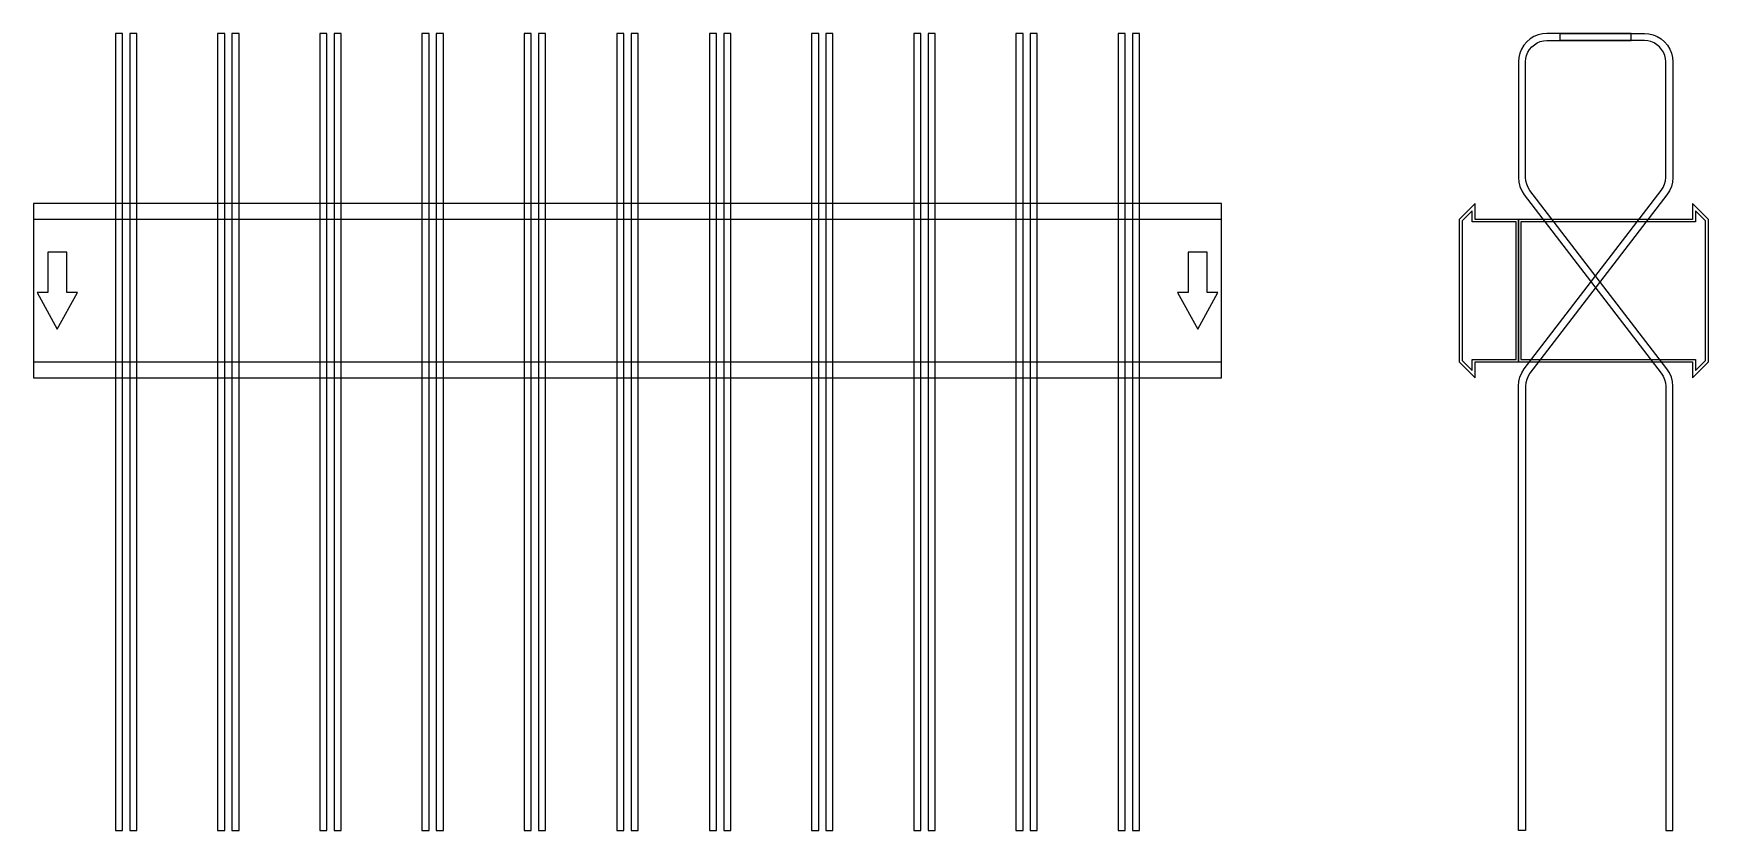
# Model space of a CAD drawing. Extents: x 0 to 1410, y -455 to 217.
import ezdxf

# ---------------------------------------------------------------- set-up
doc = ezdxf.new("R2010")
doc.units = 0
doc.layers.add('Halfen', color=7, linetype='CONTINUOUS')

msp = doc.modelspace()

# ---------------------------------------------------------------- linework, layer by layer
at = {"layer": 'Halfen', "color": 7}
for points in [[(75, -454.728), (75, 216.629), (69, 216.629), (69, -454.728)], [(87, -454.728), (87, 216.629), (81, 216.629), (81, -454.728)], [(161, -454.728), (161, 216.629), (155, 216.629), (155, -454.728)], [(173, -454.728), (173, 216.629), (167, 216.629), (167, -454.728)], [(247, -454.728), (247, 216.629), (241, 216.629), (241, -454.728)], [(259, -454.728), (259, 216.629), (253, 216.629), (253, -454.728)], [(333, -454.728), (333, 216.629), (327, 216.629), (327, -454.728)], [(345, -454.728), (345, 216.629), (339, 216.629), (339, -454.728)], [(419, -454.728), (419, 216.629), (413, 216.629), (413, -454.728)], [(431, -454.728), (431, 216.629), (425, 216.629), (425, -454.728)], [(497, -454.728), (497, 216.629), (491, 216.629), (491, -454.728)], [(509, -454.728), (509, 216.629), (503, 216.629), (503, -454.728)], [(575, -454.728), (575, 216.629), (569, 216.629), (569, -454.728)], [(587, -454.728), (587, 216.629), (581, 216.629), (581, -454.728)], [(661, -454.728), (661, 216.629), (655, 216.629), (655, -454.728)], [(673, -454.728), (673, 216.629), (667, 216.629), (667, -454.728)], [(747, -454.728), (747, 216.629), (741, 216.629), (741, -454.728)], [(759, -454.728), (759, 216.629), (753, 216.629), (753, -454.728)], [(833, -454.728), (833, 216.629), (827, 216.629), (827, -454.728)], [(845, -454.728), (845, 216.629), (839, 216.629), (839, -454.728)], [(919, -454.728), (919, 216.629), (913, 216.629), (913, -454.728)], [(931, -454.728), (931, 216.629), (925, 216.629), (925, -454.728)], [(1380, -454.728), (1380, -80.478), (1379.679, -76.568), (1378.726, -72.763), (1377.166, -69.164), (1375.04, -65.868), (1259.72, 84.421), (1258.125, 86.894), (1256.955, 89.593), (1256.24, 92.447), (1256, 95.379), (1256, 192.629), (1256.222, 195.445), (1256.881, 198.191), (1257.962, 200.801), (1259.438, 203.209), (1261.272, 205.357), (1263.42, 207.191), (1265.828, 208.667), (1268.438, 209.748), (1271.184, 210.407), (1274, 210.629), (1345, 210.629), (1345, 216.629), (1274, 216.629), (1270.246, 216.333), (1266.584, 215.454), (1263.104, 214.013), (1259.893, 212.045), (1257.029, 209.599), (1254.584, 206.736), (1252.616, 203.525), (1251.175, 200.045), (1250.295, 196.383), (1250, 192.629), (1250, 95.379), (1250.321, 91.47), (1251.274, 87.665), (1252.834, 84.066), (1254.96, 80.769), (1370.28, -69.52), (1371.875, -71.993), (1373.045, -74.692), (1373.76, -77.546), (1374, -80.478), (1374, -454.728)], [(1250, -454.728), (1250, -80.478), (1250.321, -76.568), (1251.274, -72.763), (1252.834, -69.164), (1254.96, -65.868), (1370.28, 84.421), (1371.875, 86.894), (1373.045, 89.593), (1373.76, 92.447), (1374, 95.379), (1374, 192.629), (1373.778, 195.445), (1373.119, 198.191), (1372.038, 200.801), (1370.562, 203.209), (1368.728, 205.357), (1366.58, 207.191), (1364.172, 208.667), (1361.562, 209.748), (1358.816, 210.407), (1356, 210.629), (1285, 210.629), (1285, 216.629), (1356, 216.629), (1359.754, 216.333), (1363.416, 215.454), (1366.896, 214.013), (1370.107, 212.045), (1372.971, 209.599), (1375.416, 206.736), (1377.384, 203.525), (1378.825, 200.045), (1379.705, 196.383), (1380, 192.629), (1380, 95.379), (1379.679, 91.47), (1378.726, 87.665), (1377.166, 84.066), (1375.04, 80.769), (1259.72, -69.52), (1258.125, -71.993), (1256.955, -74.692), (1256.24, -77.546), (1256, -80.478), (1256, -454.728)], [(0, -73.5), (1000, -73.5), (1000, 73.5), (0, 73.5)], [(1250, -60), (1250, 60), (1213.5, 60), (1213.5, 73.5), (1200, 60), (1200, -60), (1213.5, -73.5), (1213.5, -60)], [(1410, -60), (1410, 60), (1396.5, 73.5), (1396.5, 60), (1250, 60), (1250, -60), (1396.5, -60), (1396.5, -73.5)], [(0, -60), (1000, -60), (1000, 60), (0, 60)], [(1248, -58), (1248, 58), (1211, 58), (1211, 67.25), (1202.5, 58.75), (1202.5, -58.75), (1211, -67.25), (1211, -58)], [(1407.5, -58.75), (1407.5, 58.75), (1399, 67.25), (1399, 58), (1252, 58), (1252, -58), (1399, -58), (1399, -67.25)], [(20, -32.5), (37, -1.5), (28, -1.5), (28, 32.5), (12, 32.5), (12, -1.5), (3, -1.5)], [(980, -32.5), (997, -1.5), (988, -1.5), (988, 32.5), (972, 32.5), (972, -1.5), (963, -1.5)]]:
    msp.add_lwpolyline(points, close=True, dxfattribs=at)

doc.saveas('drawing.dxf')
